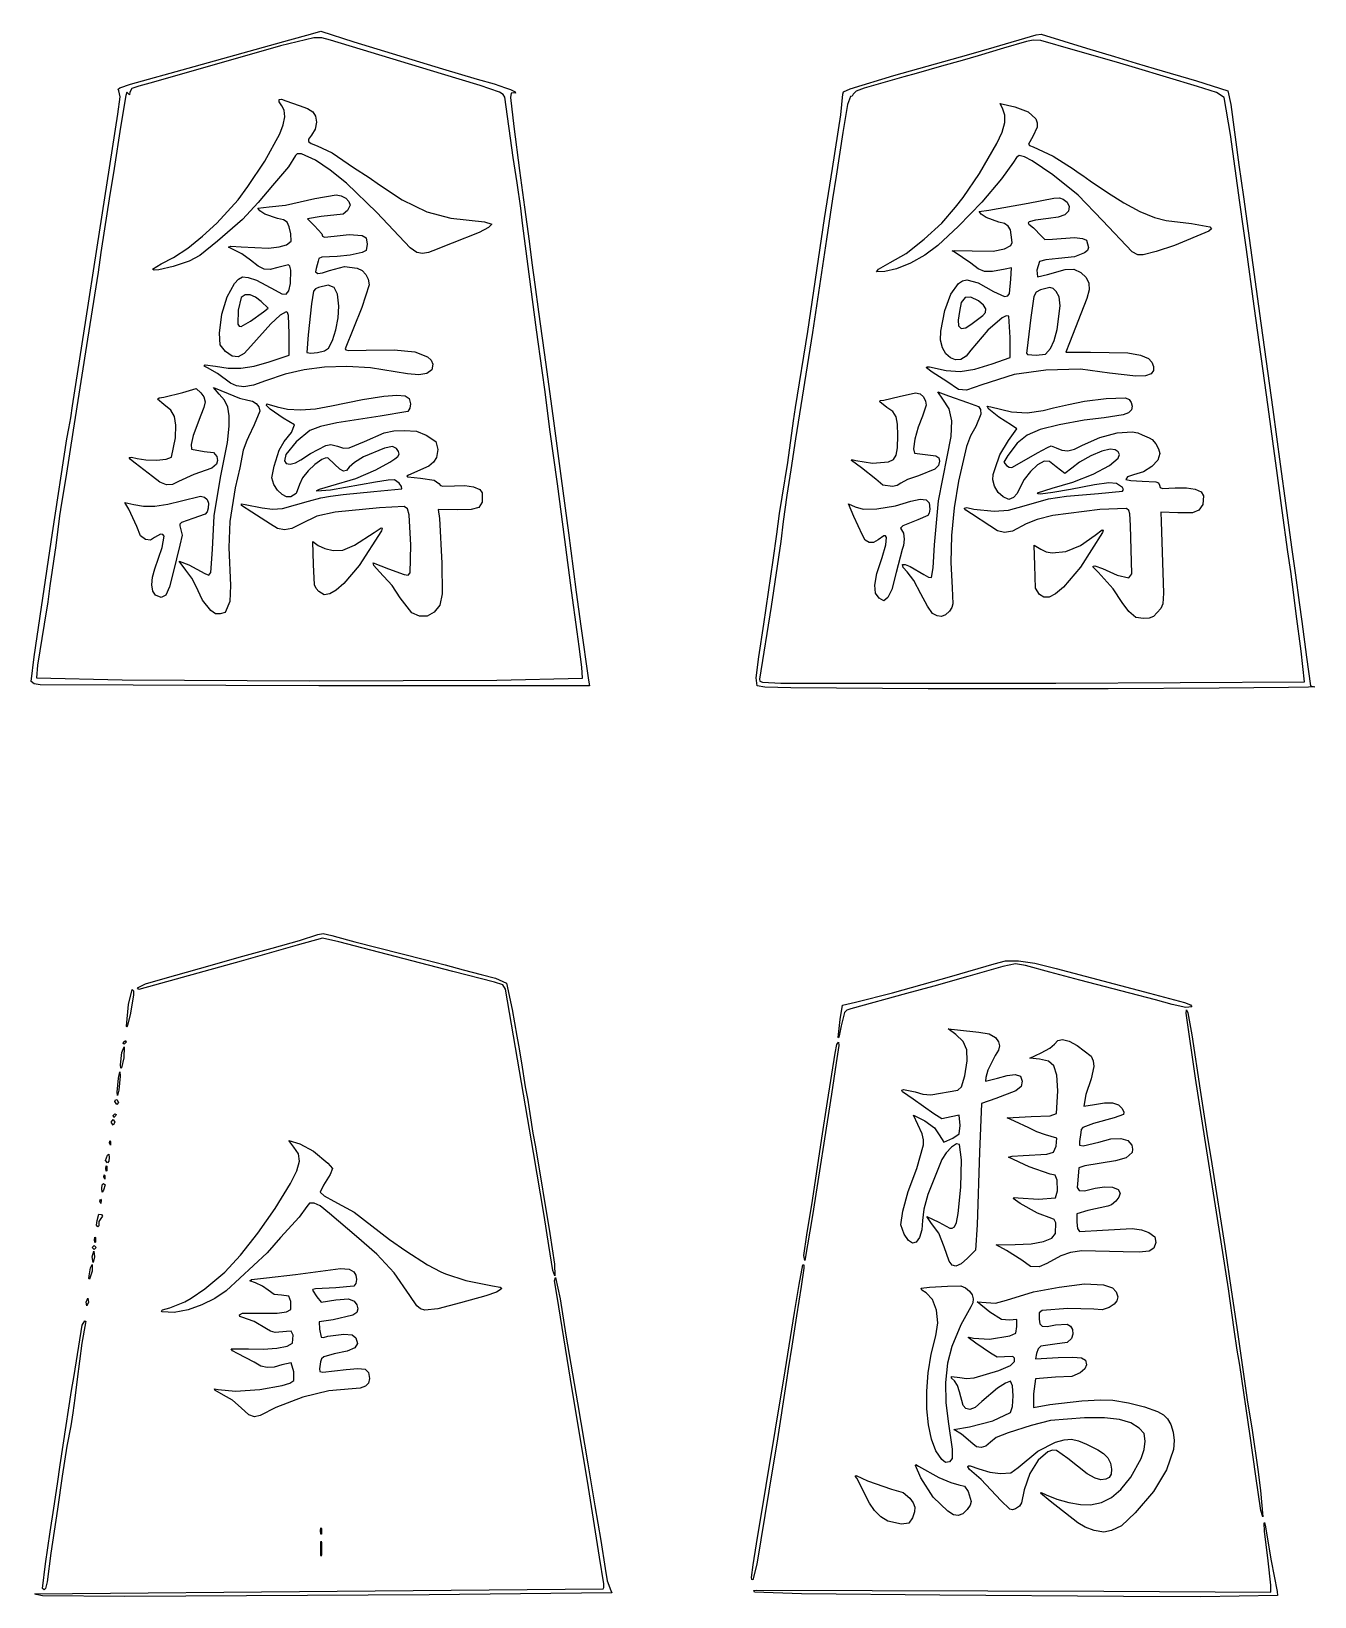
# Model space of a CAD drawing. Extents: x 118 to 1734, y 127 to 2403.
# Drawn here: x 452 to 963, y 1390 to 2014 of the extents above; entities that cross this region are included whole.
import ezdxf

# ---------------------------------------------------------------- set-up
doc = ezdxf.new("R2010")
doc.units = 0
doc.layers.get('0').update_dxf_attribs({"linetype": 'CONTINUOUS'})

msp = doc.modelspace()

# ---------------------------------------------------------------- linework, layer by layer
at = {"color": 7}
for points in [[(455.502412, 1753.352475), (453.11614, 1753.8192), (451.955978, 1754.6844), (453.043747, 1764.582), (456.070298, 1784.25), (460.426245, 1813.875), (466.144387, 1851.316575), (466.896892, 1855.5354), (467.641845, 1859.718825), (468.37395, 1864.5), (471.345248, 1883.25), (474.7245, 1905.375), (476.9445, 1920), (486.399428, 1980.680775), (487.333358, 1987.639547), (486.819525, 1990.041225), (486.61981, 1990.618762), (487.191884, 1991.16586), (491.42085, 1992.59595), (514.5, 1999.073385), (555, 2010.27891), (563.234925, 2012.529922), (567.344843, 2013.705203), (580.484925, 2009.559765), (615.75, 1998.76392), (629.625, 1994.651948), (636.375, 1992.721335), (640.8375, 1991.139428), (642.855735, 1990.5), (644.703773, 1989.622545), (644.802327, 1989.081275), (643.99803, 1989.22401), (643.073308, 1989.112687), (642.788006, 1987.330273), (644.174775, 1975.77687), (646.486905, 1958.25), (648.416213, 1943.625), (650.261055, 1930.125), (651.402975, 1921.5), (652.535932, 1912.875), (654.001268, 1902), (656.964435, 1881), (659.989928, 1858.5), (663.026565, 1835.625), (666.005347, 1813.875), (667.864283, 1799.625), (669.02874, 1790.25), (670.875405, 1776.75), (673.881038, 1755.2718), (674.286337, 1752.9186), (566.455665, 1753.0218), (455.502412, 1753.352475)], [(671.502255, 1756.075575), (671.207752, 1760.454075), (670.128135, 1768.64505), (669.367095, 1774.5), (667.162538, 1791), (664.53756, 1811.25), (661.524068, 1833.375), (658.519958, 1855.125), (656.601577, 1870.125), (655.450867, 1878.65322), (653.222332, 1894.77822), (650.241262, 1917), (647.618497, 1937.25), (646.914337, 1943.25), (645.431212, 1953.375), (643.958543, 1963.5), (640.549853, 1987.5), (639.961358, 1988.578604), (638.516243, 1989.524961), (630.691763, 1992.13185), (615.375, 1996.756838), (571.146465, 2010.165015), (567.659709, 2011.083694), (564.536493, 2011.162112), (551.25, 2007.853597), (500.625, 1993.473383), (494.8125, 1991.903775), (491.974641, 1990.863691), (491.238518, 1989.43614), (491.089471, 1988.417798), (490.54794, 1988.948107), (490.067517, 1989.412336), (489.590143, 1988.156241), (487.524075, 1975.5), (484.914173, 1959), (482.99823, 1947), (481.127925, 1935), (479.706607, 1925.625), (478.528312, 1917.75), (474.406117, 1891.0884), (468.652807, 1854.834525), (465.692902, 1836), (463.982453, 1825.713975), (463.247678, 1820.75235), (461.693662, 1808.9133), (459.35451, 1792.875), (458.527365, 1786.5), (457.136573, 1777.5), (454.422413, 1761.14175), (454.020337, 1756.127325), (488.15765, 1755.307509), (562.761336, 1755.0192), (637.365002, 1755.272016), (671.502255, 1756.075575)], [(809.151, 1751.816475), (754.522252, 1752.165366), (744.190651, 1752.505365), (741.079837, 1753.028775), (740.76363, 1756.1028), (741.814342, 1764.4623), (743.695552, 1777.5), (747.489187, 1802.981925), (748.932892, 1813.34835), (750.05985, 1821.616425), (751.11075, 1828.125), (753.251625, 1842), (755.607825, 1858.5), (756.429225, 1863.866235), (761.22975, 1894.125), (767.9793, 1939.125), (771.074475, 1959), (774.43455, 1980.375), (775.16445, 1988.643368), (775.528317, 1989.628353), (778.08405, 1990.840142), (795.590625, 1996.056068), (825.375, 2004.532582), (835.5, 2007.394072), (852.218025, 2012.268), (854.26575, 2012.615265), (872.25, 2006.974845), (883.5, 2003.60631), (892.125, 2000.96745), (899.25, 1998.849563), (916.09095, 1993.933815), (928.6068, 1989.934073), (929.738766, 1984.609374), (933.029775, 1960.5), (934.87065, 1947.75), (936.733425, 1934.25), (941.691, 1897.5), (946.5075, 1863), (949.49445, 1841.25), (951.75, 1824.75), (954.01275, 1808.25), (955.49355, 1797), (956.984625, 1786.125), (958.0473, 1778.625), (959.93985, 1764.375), (961.4958, 1752.9897), (963.1875, 1752.529275), (960.706201, 1752.390988), (952.702734, 1752.254691), (925.125, 1752.050925), (880.875, 1751.761275), (809.151, 1751.816775)], [(959.11995, 1754.6199), (957.795075, 1766.79465), (955.7925, 1781.625), (954.715875, 1790.27595), (953.63745, 1798.52595), (952.52715, 1806.375), (950.277825, 1822.875), (948.422175, 1836.75), (944.61585, 1864.125), (939.03165, 1904.25), (935.975775, 1926.75), (934.84575, 1935.119663), (933.38865, 1945.5), (929.678428, 1972.639233), (927.12285, 1987.385505), (924.007538, 1989.298413), (916.5, 1991.669977), (891.75, 1999.151985), (884.25, 2001.3612), (867, 2006.374417), (854.071369, 2010.049792), (850.997269, 2010.240418), (848.341725, 2009.657003), (839.25, 2007.00861), (829.125, 2003.900588), (822.75, 2002.089338), (814.5, 1999.826947), (804.375, 1996.93224), (799.5, 1995.584032), (783.75, 1990.997985), (780.592538, 1989.895918), (779.371875, 1988.67306), (778.927941, 1987.868568), (778.215975, 1987.736302), (777.035287, 1984.579009), (775.2147, 1973.353867), (772.520325, 1956), (771.04785, 1947), (768.689625, 1930.875), (763.11975, 1893.75), (756.375075, 1851.375), (754.47885, 1839), (752.87985, 1828.875), (751.49475, 1818.375), (750.47805, 1810.5), (746.649345, 1784.625), (742.058677, 1755.58665), (742.110259, 1754.889932), (743.16752, 1754.473303), (750.5196, 1754.08665), (860.025178, 1754.083641), (959.11995, 1754.6199)], [(500.252813, 1918.96056), (503.660633, 1921.025363), (508.648974, 1923.592869), (514.307874, 1927.375147), (520.203106, 1932.054199), (525.900443, 1937.312032), (534.400155, 1946.625), (538.190557, 1951.875), (544.944172, 1962.039818), (550.943588, 1972.814093), (552.292604, 1976.434635), (552.891687, 1979.652627), (552.725901, 1982.267036), (551.78031, 1984.076828), (550.667085, 1985.560535), (550.643142, 1986.492383), (551.573375, 1986.702177), (553.322677, 1986.019725), (558.687195, 1984.148122), (562.020427, 1982.999874), (564.110247, 1981.669872), (565.191743, 1979.930597), (565.5, 1977.554527), (565.046991, 1974.753263), (563.582752, 1972.313018), (562.437798, 1970.775803), (562.32449, 1969.765537), (563.413375, 1968.965804), (565.875, 1968.060187), (571.796523, 1965.233618), (580.339988, 1959.480968), (586.5, 1955.427457), (590.625, 1952.6142), (599.670735, 1946.57793), (609.557002, 1941.78528), (619.119714, 1939.29048), (632.453168, 1937.810452), (635.453168, 1936.875), (634.127863, 1935.552955), (630.408252, 1933.546365), (619.60017, 1929.30162), (611.940945, 1926.26271), (610.226055, 1925.547485), (607.76574, 1925.25), (605.570498, 1925.565853), (602.858975, 1927.450926), (589.629938, 1941.5538), (577.48447, 1953.162355), (570.994163, 1958.345747), (565.158998, 1962.322905), (559.573139, 1964.840447), (557.874021, 1964.947716), (557.25, 1964.205007), (554.413002, 1959.729171), (548.012573, 1952.26746), (542.272485, 1945.49079), (536.070956, 1938.709251), (526.125, 1930.05669), (519.094687, 1924.380532), (514.834271, 1922.19036), (508.501823, 1920.047247), (502.755339, 1918.715784), (500.932456, 1918.593355), (500.252813, 1918.96056)], [(789.375, 1918.89855), (794.067675, 1921.55004), (800.399576, 1925.244127), (807.684675, 1930.851817), (814.686499, 1937.327358), (820.168575, 1943.625), (823.125, 1947.51006), (829.723884, 1957.097724), (836.58, 1968.98787), (838.631603, 1973.56877), (839.694028, 1977.317759), (839.782358, 1980.323397), (838.911675, 1982.674245), (837.884025, 1984.88406), (843.75645, 1983.638055), (849.081019, 1981.571011), (852.062606, 1978.866747), (852.665263, 1977.291552), (852.670753, 1975.576124), (850.875, 1971.75), (849.138066, 1968.754843), (849.635626, 1968.152697), (851.0625, 1967.75016), (859.067353, 1963.906387), (866.9358, 1958.898862), (868.97205, 1957.5), (870.883575, 1956.254085), (873.700725, 1954.191585), (880.63305, 1949.55759), (887.184893, 1945.372284), (893.571488, 1941.973594), (899.340232, 1939.577295), (904.038525, 1938.399165), (914.072175, 1937.192722), (921.462356, 1935.843213), (922.090816, 1935.0835), (920.955375, 1934.142855), (907.330659, 1928.341865), (900.079281, 1925.93216), (894.925725, 1924.715438), (892.726066, 1924.603933), (890.435494, 1925.866849), (878.625, 1938.323273), (869.018044, 1948.493875), (858.934875, 1956.498758), (850.677637, 1962.107239), (847.579624, 1963.667365), (845.455425, 1964.23353), (844.399762, 1963.453433), (843.153075, 1961.554733), (838.493893, 1954.945986), (830.534841, 1945.674955), (821.361449, 1936.042748), (813.05925, 1928.35047), (807.846543, 1924.579335), (802.165772, 1921.38755), (796.666928, 1919.094034), (792, 1918.017705), (788.678194, 1917.879461), (789.375, 1918.89855)], [(531.340928, 1873.606822), (526.115483, 1877.447492), (522.19833, 1879.603845), (520.877595, 1880.358904), (521.179438, 1880.786392), (525.317378, 1880.342745), (530.317427, 1879.483483), (535.386611, 1879.462262), (540.779335, 1880.298912), (546.75, 1882.013265), (554.625, 1884.694117), (554.625, 1893.3462), (554.411809, 1900.44142), (554.051969, 1901.685191), (553.440322, 1901.999137), (551.144932, 1900.623894), (547.324116, 1897.190142), (539.383755, 1888.3125), (536.759322, 1885.30474), (534.405404, 1883.989966), (532.025807, 1884.305661), (529.324335, 1886.18931), (527.237072, 1888.793994), (526.98303, 1893.50181), (527.896314, 1901.018544), (530.023287, 1907.984299), (532.914351, 1913.298807), (534.505917, 1914.99301), (536.119905, 1915.8618), (538.320508, 1915.678206), (541.632087, 1914.55941), (549.134423, 1910.52282), (551.707199, 1909.065814), (553.434971, 1908.976665), (554.514181, 1910.344886), (555.14127, 1913.25999), (555.290543, 1918.531177), (554.944967, 1920.151112), (554.356192, 1920.741885), (550.125, 1919.58939), (547.07735, 1918.868004), (544.672454, 1919.008983), (542.266314, 1920.189173), (539.21493, 1922.585423), (535.823094, 1925.081514), (533.160495, 1926.394657), (530.522693, 1927.66554), (531.45805, 1928.118008), (535.57659, 1927.796505), (546.418925, 1927.340356), (550.662407, 1927.785293), (553.551893, 1928.651835), (555.452253, 1930.131257), (555.34554, 1932.986565), (554.724865, 1935.874529), (553.840427, 1937.616414), (552.379609, 1938.571753), (550.029795, 1939.100077), (544.941801, 1940.907614), (543.016307, 1942.176001), (542.25, 1943.285655), (546.745612, 1943.824185), (553.17033, 1944.404758), (564.95709, 1947.077258), (573.39459, 1948.5), (575.416706, 1948.141366), (577.216202, 1947.204356), (578.506245, 1945.897312), (579, 1944.428572), (577.944663, 1942.34406), (576.133928, 1940.904285), (567.39075, 1939.982197), (561.972382, 1938.984743), (564.769133, 1936.168627), (567.75, 1933.025393), (567.95775, 1932.132874), (568.711268, 1931.70977), (572.637202, 1932.12834), (578.52142, 1932.799686), (583.6875, 1932.332475), (585.401397, 1931.462585), (585.75, 1928.9547), (585.400576, 1926.44562), (583.6875, 1925.564077), (579, 1924.480635), (573.75, 1923.936645), (567.667732, 1923.741679), (566.547274, 1923.179128), (566.25, 1922.200695), (565.46766, 1919.189565), (565.171371, 1917.845718), (566.032577, 1917.25593), (567.923515, 1917.439079), (570.716423, 1918.414043), (576.734891, 1919.982649), (581.766971, 1919.40072), (583.727609, 1918.371036), (585.21904, 1916.884995), (586.167062, 1914.969689), (586.497472, 1912.652213), (583.578937, 1903.663706), (576.987945, 1887.189945), (577.199896, 1886.75688), (578.479847, 1886.543468), (585.319448, 1886.714175), (596.557252, 1886.868255), (604.730008, 1885.986967), (609.83514, 1884.070851), (611.236541, 1882.724902), (611.87007, 1881.12045), (611.451295, 1878.828946), (609.534043, 1877.367988), (606.286038, 1876.803348), (601.875, 1877.2008), (587.127817, 1879.617775), (577.666245, 1880.177572), (568.729497, 1879.855325), (560.683695, 1878.847344), (553.025106, 1877.064095), (545.25, 1874.416043), (540.44993, 1872.808083), (536.650326, 1872.144127), (533.67329, 1872.413823), (531.340928, 1873.606822)], [(821.2626, 1871.055), (816.67545, 1874.23824), (810.85035, 1877.958435), (808.5582, 1879.590566), (808.673559, 1880.078882), (809.8125, 1879.991025), (816.352506, 1878.534233), (821.992097, 1878.225865), (827.776264, 1879.119458), (834.75, 1881.268545), (841.875, 1883.783693), (841.82325, 1891.756253), (841.317225, 1900.182885), (840.296869, 1900.421175), (838.638412, 1899.627909), (833.026275, 1894.69458), (826.259175, 1886.637045), (824.394932, 1884.231061), (822.295307, 1882.996767), (820.129354, 1882.827568), (818.066128, 1883.616869), (816.274685, 1885.258074), (814.924079, 1887.644589), (814.183366, 1890.669818), (814.2216, 1894.227165), (815.849646, 1902.432134), (818.289337, 1908.931494), (821.280729, 1913.209399), (822.902079, 1914.354103), (824.563875, 1914.75), (829.142391, 1913.488735), (835.2603, 1910.083192), (839.625881, 1908.09174), (840.959895, 1908.29729), (841.65495, 1909.3125), (842.176125, 1915.031242), (842.3676, 1919.437485), (839.871375, 1918.955175), (834.77944, 1918.0665), (831.604912, 1918.029784), (829.163829, 1919.05302), (826.272225, 1921.344202), (819.522225, 1925.861805), (818.833425, 1926.227525), (819.662587, 1926.40414), (826.6884, 1926.232095), (835.111519, 1926.120397), (839.6751, 1927.104218), (842.198784, 1928.364435), (842.67435, 1929.51717), (842.25015, 1932.667995), (841.966405, 1934.634089), (841.087247, 1936.094079), (839.57079, 1937.090916), (837.37515, 1937.667547), (832.355644, 1939.535055), (830.331166, 1940.847454), (829.50525, 1941.9375), (833.43765, 1942.496558), (849.10935, 1945.200015), (859.269469, 1947.295152), (861.485517, 1947.349089), (862.98435, 1946.885415), (864.6495, 1945.617487), (865.35795, 1943.853922), (865.059756, 1942.008441), (863.641153, 1940.621386), (861.041061, 1939.657012), (857.1984, 1939.079573), (851.947274, 1938.516436), (849.446934, 1937.866576), (849.112494, 1937.437755), (849.326771, 1936.90161), (851.216175, 1935.393158), (854.382825, 1932.12714), (855.723431, 1930.714952), (858.7314, 1930.910535), (867.513253, 1931.556094), (870.686905, 1931.231854), (872.26665, 1930.5), (873.106588, 1927.599239), (872.620183, 1926.412147), (871.532016, 1925.402232), (867.557861, 1923.918882), (861.19905, 1923.15909), (856.110291, 1922.65744), (853.613025, 1921.960687), (852.505144, 1918.595693), (852.76605, 1915.86516), (856.773975, 1916.877975), (863.7288, 1918.837673), (867.196941, 1918.930897), (869.984625, 1917.594697), (872.156016, 1915.66263), (873.24735, 1913.415046), (873.301659, 1910.664155), (872.361975, 1907.222168), (865.487625, 1889.59743), (864.00015, 1885.866795), (873.93765, 1885.84917), (888.783656, 1885.60194), (893.819311, 1884.739097), (896.93535, 1883.418113), (898.34067, 1881.921288), (899.031319, 1880.206413), (898.95784, 1878.544074), (898.070775, 1877.204857), (895.816833, 1876.479523), (891.886219, 1876.30838), (881.423175, 1877.57472), (869.891091, 1879.092607), (856.12515, 1878.754283), (843.495497, 1877.022322), (830.62515, 1872.82836), (824.450681, 1870.764268), (821.26275, 1871.05497)], [(539.30892, 1898.242575), (544.484048, 1901.937705), (546.343102, 1903.390252), (543.583725, 1906.07013), (541.315806, 1907.804398), (539.076462, 1908.688636), (537.089924, 1908.676566), (535.580422, 1907.721907), (534.328229, 1902.585257), (534.28212, 1897.096605), (534.790026, 1896.26523), (535.609807, 1896.136395), (539.30892, 1898.242575)], [(570.392182, 1887.45492), (571.993967, 1890.497839), (573.313442, 1894.770002), (574.184708, 1899.583394), (574.441868, 1904.25), (573.956353, 1909.031821), (572.621135, 1911.715217), (570.191056, 1912.527808), (566.420962, 1911.697215), (565.109385, 1911.128711), (564.364489, 1910.218029), (563.620958, 1905.134715), (562.207755, 1892.791657), (561.708337, 1885.781753), (563.323185, 1885.433702), (566.01572, 1885.732759), (568.725525, 1886.474604), (570.392182, 1887.45492)], [(857.966775, 1887.321188), (859.369208, 1890.498017), (860.570428, 1894.860512), (861.73695, 1904.29608), (861.418781, 1907.924006), (860.22075, 1910.10858), (858.966525, 1911.210741), (857.693119, 1911.659382), (853.94925, 1910.704365), (852.288554, 1909.741256), (851.269228, 1908.087048), (850.1223, 1899.75), (848.50395, 1886.4375), (848.368726, 1885.500225), (848.749659, 1884.994991), (852.2325, 1884.75), (856.004194, 1885.125685), (857.966775, 1887.321188)], [(826.7937, 1897.3125), (830.9298, 1900.533083), (832.100618, 1901.743144), (832.209112, 1903.125994), (831.262301, 1904.657242), (829.2672, 1906.3125), (826.212761, 1907.811333), (823.933172, 1907.620305), (822.412522, 1905.730707), (821.6349, 1902.13383), (821.226225, 1898.625), (821.248912, 1896.345536), (822.344006, 1895.329334), (824.272078, 1895.63284), (826.7937, 1897.3125)], [(500.2251, 1836.397125), (493.379205, 1841.701275), (491.407133, 1843.138257), (490.901589, 1843.971066), (491.830873, 1844.125822), (494.163285, 1843.52865), (497.540705, 1842.959572), (501.784503, 1842.887709), (505.63829, 1843.265579), (507.845677, 1844.0457), (509.329837, 1851.76965), (509.580218, 1856.82643), (509.050966, 1860.266578), (507.507151, 1862.762837), (504.713842, 1864.98795), (502.224463, 1867.152902), (502.861702, 1867.639664), (504.756892, 1867.95954), (512.333422, 1869.826815), (517.592768, 1871.424292), (519.421372, 1869.70641), (520.718563, 1868.048225), (521.152284, 1866.171618), (520.722762, 1863.850567), (519.430223, 1860.85905), (516.449385, 1852.682259), (515.673548, 1849.055568), (515.765302, 1847.195175), (520.77729, 1846.3605), (524.520583, 1845.860634), (525.839895, 1844.388375), (526.11988, 1842.758719), (525.77877, 1841.303775), (523.802888, 1839.626203), (516.75, 1837.151175), (510.634223, 1834.40895), (508.205278, 1833.186519), (505.791413, 1833.085453), (503.196673, 1834.143179), (500.2251, 1836.397125)], [(523.419427, 1782.920625), (520.121394, 1787.092706), (517.500667, 1792.872975), (515.946045, 1795.863384), (513.541125, 1799.014725), (510.907177, 1802.657175), (514.695223, 1801.203591), (521.085383, 1797.6939), (522.609979, 1797.120879), (523.504146, 1798.15755), (524.120445, 1807.347825), (524.777763, 1820.710744), (527.374778, 1836), (530.044016, 1849.970812), (530.75184, 1856.369025), (530.823025, 1860.555243), (530.230481, 1863.946303), (528.910181, 1866.749542), (526.798095, 1869.172298), (524.518343, 1871.768347), (530.31204, 1869.3957), (534.899079, 1867.527174), (538.1751, 1866.75), (540.048977, 1866.407799), (541.583093, 1865.47592), (542.619438, 1864.096443), (543, 1862.411452), (540.75, 1857), (538.5, 1852.13625), (537.810697, 1850.6625), (536.390075, 1846.850184), (535.0035, 1839.75), (533.19033, 1831.79625), (531.10185, 1818.384975), (530.691979, 1808.143594), (531.309975, 1792.9125), (531.049672, 1786.507687), (529.215577, 1782.248475), (527.248462, 1781.6691), (525.355823, 1781.720072), (523.419427, 1782.920625)], [(603.591743, 1782.065025), (598.84881, 1788.043125), (595.667907, 1792.910634), (590.625, 1798.445775), (588.43534, 1800.952392), (588.199037, 1801.934494), (594.301913, 1799.53755), (600.489413, 1797.30405), (602.139465, 1797.023433), (602.913184, 1797.941587), (603.07557, 1809), (602.528604, 1821.138638), (601.758877, 1823.519714), (600.496177, 1824.4107), (590.639554, 1823.925919), (573, 1822.0935), (565.723665, 1820.56065), (559.401893, 1817.554275), (555.770369, 1815.699744), (552.777314, 1815.064509), (550.046636, 1815.644964), (547.202243, 1817.4375), (539.815125, 1822.125), (535.691296, 1824.847781), (535.648014, 1825.412756), (537.1875, 1825.17195), (543.914288, 1823.8299), (548.00915, 1823.413672), (552.042641, 1823.667403), (562.384343, 1826.5464), (567.231275, 1827.926119), (571.148018, 1828.5), (576.157875, 1829.167425), (588.3942, 1830.369975), (599.5125, 1831.50255), (599.475277, 1832.411963), (598.490572, 1833.75945), (596.622684, 1834.999519), (594.103073, 1834.9284), (589.125773, 1834.10595), (583.125773, 1833.015525), (571.200366, 1830.879497), (565.737353, 1830.5316), (565.744773, 1830.842026), (566.740948, 1831.335666), (571.205798, 1832.678775), (581.25, 1835.573775), (589.253087, 1839.050016), (594.75, 1842.0294), (596.8125, 1843.414125), (597.948966, 1844.264317), (598.42642, 1845.251147), (598.240371, 1846.34256), (597.386325, 1847.5065), (595.814941, 1848.247706), (592.600118, 1847.6514), (584.285423, 1844.169066), (580.719897, 1841.961393), (578.63505, 1840.035075), (577.504084, 1838.700465), (576.339713, 1838.420859), (574.862794, 1839.254849), (572.794185, 1841.261025), (570.034963, 1843.734075), (569.044781, 1843.719628), (567.6918, 1843.094925), (564.890803, 1841.196834), (562.201546, 1838.618062), (560.031905, 1835.810747), (558.789757, 1833.227025), (557.397118, 1829.586028), (555.305348, 1828.212975), (553.667689, 1828.277164), (551.824221, 1829.250459), (550.02756, 1830.947537), (548.530327, 1833.183075), (547.728983, 1835.894147), (548.653523, 1840.42935), (550.751197, 1846.79295), (552.671415, 1850.25), (555.546231, 1853.934975), (556.774058, 1856.98455), (552.299318, 1859.5662), (547.048619, 1863.137016), (545.616768, 1864.63525), (545.77497, 1865.25), (549.843202, 1864.06128), (553.953263, 1863.160825), (559.188604, 1862.931938), (565.165443, 1863.367542), (571.5, 1864.460565), (583.867311, 1867.096628), (592.350637, 1868.342108), (597.555072, 1868.791173), (600.822405, 1868.511414), (602.516194, 1867.400953), (603, 1865.35791), (602.692208, 1863.566907), (601.952198, 1862.314065), (590.889698, 1860.37935), (573.682793, 1857.78345), (567.183073, 1856.230273), (562.955393, 1854.684225), (557.451392, 1850.215238), (553.365217, 1845.093975), (552.802717, 1842.5625), (553.415132, 1841.505674), (555.032482, 1841.248941), (557.148008, 1841.758037), (559.254952, 1842.9987), (563.136255, 1845.577491), (569.264362, 1848.685425), (571.336036, 1849.158834), (573.958177, 1848.396375), (576.298901, 1847.69973), (578.598423, 1847.736881), (584.625, 1850.287575), (592.548833, 1853.729269), (596.359553, 1854.496158), (600.468038, 1854.73905), (605.44648, 1854.37275), (609.273457, 1852.81485), (613.078785, 1850.324775), (613.828508, 1847.147972), (613.367872, 1843.956375), (612.13975, 1842.047462), (610.334432, 1840.530478), (602.25, 1836.9423), (601.578849, 1836.554871), (602.003718, 1836.2493), (606.947595, 1835.664525), (612.431025, 1834.936472), (614.31783, 1833.62325), (614.902319, 1832.83338), (615.850472, 1832.450887), (620.530155, 1832.640225), (624.650829, 1832.716009), (628.141172, 1832.207053), (630.589222, 1831.217314), (631.583017, 1829.85075), (631.536294, 1826.178684), (630.238468, 1824.07695), (627.123674, 1823.158209), (621.626048, 1823.035125), (614.064008, 1823.195325), (614.52525, 1819.660125), (615.445455, 1801.79955), (615.608123, 1789.621613), (614.706495, 1785.157575), (612.49947, 1782.293238), (609.707155, 1780.766231), (606.635823, 1780.661759), (603.591743, 1782.065025)], [(791.124375, 1832.865225), (788.345475, 1835.3256), (782.6586, 1839.796575), (778.676325, 1842.719606), (778.754843, 1843.177566), (780.382275, 1842.747225), (787.058681, 1841.686678), (793.469475, 1842.230325), (795.34569, 1843.190964), (796.449628, 1844.855241), (796.989927, 1847.809147), (797.175225, 1852.638675), (797.059652, 1857.164774), (796.430813, 1860.188882), (795.077979, 1862.252006), (792.790425, 1863.895155), (789.901425, 1866.058952), (790.146809, 1866.580071), (791.5086, 1866.75), (797.6961, 1868.231558), (804.165591, 1869.668227), (806.038098, 1869.255302), (807.332475, 1868.083117), (808.192494, 1866.434457), (808.424672, 1864.714039), (806.9724, 1860.34605), (805.235931, 1856.056361), (803.915353, 1851.271453), (803.313636, 1847.361613), (803.73375, 1845.697125), (812.327081, 1844.654119), (813.529413, 1843.850304), (813.75, 1842.5148), (813.320832, 1840.735263), (811.911516, 1839.255131), (805.42155, 1836.68115), (801.049462, 1835.172441), (798.326625, 1833.698775), (796.891807, 1832.824535), (795.051806, 1832.375531), (791.124375, 1832.865225)], [(811.005225, 1781.82915), (808.965778, 1784.655628), (806.337, 1789.631475), (803.470303, 1794.893681), (800.858925, 1798.40865), (799.308975, 1800.178238), (798.994275, 1801.24425), (800.070647, 1801.254533), (802.100512, 1800.475172), (807.4311, 1797.292125), (809.287266, 1796.261081), (810.511575, 1796.124525), (811.199222, 1800.033131), (811.7535, 1809.1884), (813.34005, 1826.658703), (816.76395, 1844.25), (818.378182, 1852.306529), (818.665744, 1858.475951), (817.590509, 1863.260554), (815.11635, 1867.162627), (813.09075, 1870.090762), (817.368825, 1868.548455), (824.86575, 1865.83227), (829.3125, 1864.257555), (830.09088, 1863.06285), (830.146069, 1861.256469), (828.162975, 1856.33295), (826.073711, 1852.496987), (824.470284, 1848.350334), (821.25825, 1834.5), (819.549191, 1823.836494), (818.548228, 1812.854522), (818.284632, 1802.058076), (818.787675, 1791.95115), (819.093834, 1785.683569), (818.641527, 1784.181288), (817.662825, 1782.76365), (816.118571, 1781.266179), (814.491328, 1780.610869), (812.785433, 1780.798324), (811.005225, 1781.82915)], [(889.178775, 1782.5625), (886.506525, 1786.1814), (882.868453, 1791.671597), (876.892125, 1798.284375), (874.916569, 1800.254091), (874.973585, 1800.615962), (875.645625, 1800.721875), (878.645625, 1799.763675), (884.492091, 1797.038044), (889.147575, 1795.987425), (890.32005, 1797.64275), (889.84245, 1816.875), (889.54425, 1821.48225), (889.145794, 1822.758337), (888.249525, 1823.56935), (877.562025, 1823.241975), (858.919706, 1820.841872), (852.594345, 1819.290789), (848.240475, 1817.50065), (842.764716, 1814.63685), (839.584125, 1814.1), (836.895619, 1814.720681), (833.842725, 1816.71285), (826.5, 1821.46485), (824.173955, 1822.886525), (823.579819, 1823.754834), (824.669611, 1823.965314), (827.39535, 1823.4135), (835.5, 1822.597275), (841.2564, 1822.927369), (847.431525, 1824.742575), (857.181525, 1827.405375), (864.375, 1828.482225), (877.10235, 1829.646375), (886.632075, 1830.456675), (887.004298, 1831.125634), (886.63575, 1832.014172), (884.287275, 1833.6246), (881.147447, 1833.880603), (875.534925, 1833.018975), (865.875, 1831.249275), (858.835125, 1830.032325), (853.989919, 1829.290734), (853.024809, 1829.399945), (852.75, 1829.819325), (858.5625, 1831.702125), (866.888845, 1834.116633), (874.963894, 1837.333969), (881.438545, 1840.739995), (884.9637, 1843.720575), (885.391242, 1845.089388), (884.929669, 1846.211813), (883.684955, 1846.970974), (881.763075, 1847.25), (878.461799, 1846.467743), (873.969703, 1844.536594), (869.552631, 1842.079985), (866.476425, 1839.72135), (863.65905, 1837.5), (860.1519, 1840.220775), (857.519513, 1842.320447), (855.3774, 1842.44265), (852.831517, 1841.025342), (849.948028, 1838.343), (847.402982, 1835.129827), (845.872425, 1832.120025), (844.728112, 1829.655712), (843.24765, 1827.9726), (841.410187, 1827.255928), (839.076375, 1828.2708), (837.137167, 1830.016371), (835.667316, 1832.4531), (834.911319, 1835.030229), (835.113675, 1837.197), (835.91535, 1839.517725), (837.807056, 1844.970075), (841.2543, 1850.74755), (844.539, 1855.3701), (842.457, 1856.81475), (837.33255, 1859.93625), (833.322225, 1863.163095), (832.772062, 1864.392479), (834.1146, 1864.169685), (842.474016, 1862.111661), (848.625, 1861.755525), (854.964422, 1862.638771), (859.125, 1863.725873), (865.125, 1865.07834), (871.5, 1866.310583), (880.073409, 1867.39807), (887.873325, 1867.635885), (889.218107, 1866.985436), (890.135803, 1865.793802), (890.495711, 1864.332379), (890.167125, 1862.872568), (889.042941, 1861.770057), (886.905863, 1860.881315), (879.375, 1859.68065), (871.346044, 1858.778681), (861.375, 1856.89785), (853.891691, 1855.079646), (848.689509, 1852.862475), (844.716854, 1849.620654), (840.922125, 1844.7285), (839.403581, 1842.084806), (840.363075, 1840.791), (841.541379, 1840.026362), (842.577525, 1839.922809), (846.47835, 1842.229425), (852.75, 1845.72795), (856.717875, 1847.8923), (858.191803, 1848.644616), (860.2086, 1847.768775), (862.50073, 1846.796059), (864.880491, 1846.631466), (867.559656, 1847.295927), (870.75, 1848.810375), (877.649834, 1851.88481), (884.529825, 1853.70075), (890.437198, 1854.093621), (892.728409, 1853.704977), (894.419175, 1852.89885), (897.198525, 1851.77385), (898.493032, 1851.081952), (899.900419, 1849.424888), (901.031534, 1847.371542), (901.497225, 1845.4908), (900.645176, 1842.839523), (898.35075, 1840.319484), (895.023405, 1838.26386), (891.0726, 1837.005825), (888.685969, 1836.295575), (888, 1835.20575), (889.893272, 1834.7073), (894.4452, 1834.5), (899.962209, 1834.25385), (900.909601, 1833.773531), (901.30845, 1832.9016), (901.67638, 1832.023596), (902.520347, 1831.605169), (907.644825, 1831.796775), (912.091136, 1831.86609), (915.595772, 1831.311853), (917.922829, 1830.201402), (918.8364, 1828.602075), (918.588131, 1825.224759), (917.054775, 1823.008275), (914.492944, 1821.938512), (908.662425, 1821.883275), (901.875, 1822.125), (902.018625, 1818.375), (902.917781, 1789.906744), (902.633634, 1785.654523), (901.838175, 1783.811025), (898.971291, 1780.541691), (897.275101, 1779.919977), (895.02885, 1779.75), (891.938522, 1780.260047), (889.178775, 1782.5625)], [(501.442358, 1789.1319), (500.326783, 1790.738266), (499.907541, 1793.183756), (500.190627, 1796.226593), (501.18204, 1799.625), (504.107366, 1808.12805), (504.937223, 1812.563325), (504.367597, 1813.298256), (503.438033, 1813.442091), (501.028928, 1812.02895), (499.429005, 1810.982081), (497.412878, 1811.305575), (495.424968, 1812.752728), (493.946025, 1816.46625), (490.820865, 1823.32335), (489.231285, 1825.981275), (492.8277, 1825.176975), (496.626165, 1824.524116), (501.184183, 1824.569194), (506.288588, 1825.295205), (511.726215, 1826.68515), (519.321885, 1828.5), (520.951577, 1828.176345), (522.038859, 1827.240675), (522.548936, 1825.745937), (522.447007, 1823.745075), (522.056107, 1822.301477), (521.2298, 1821.348281), (516.296295, 1819.57395), (511.775557, 1817.994056), (511.101102, 1817.362418), (511.15575, 1816.649625), (512.026035, 1813.000359), (511.178625, 1808.9826), (508.4466, 1798.1265), (507.005229, 1792.36458), (505.48774, 1789.112213), (503.698619, 1788.118338), (501.44235, 1789.1319)], [(789.704625, 1787.885925), (788.24712, 1789.940413), (787.933725, 1793.081503), (788.79078, 1797.684573), (790.844625, 1804.125), (792.359885, 1809.153725), (792.594263, 1812.044803), (792.235572, 1812.668744), (791.562002, 1812.734298), (789.27735, 1811.158275), (787.478815, 1810.054247), (785.720794, 1810.01475), (784.180826, 1810.989441), (783.03645, 1812.927975), (779.6151, 1820.4375), (777.4608, 1825.5), (780.194025, 1824.27465), (783.336347, 1823.387484), (788.727375, 1823.4843), (796.25805, 1824.65205), (802.297275, 1826.6019), (806.088871, 1827.333582), (808.480397, 1827.097997), (809.669762, 1825.811), (809.854875, 1823.38845), (809.630984, 1821.804212), (809.029444, 1820.801184), (805.125, 1819.125), (799.122047, 1816.695338), (798.244609, 1815.824503), (798.652125, 1815.10155), (799.347938, 1813.731589), (799.621706, 1811.383828), (799.454278, 1808.923834), (798.8265, 1807.217175), (796.430625, 1798.08465), (794.797444, 1791.378216), (793.156725, 1788.148425), (791.492072, 1786.823747), (789.704625, 1787.885925)], [(566.507107, 1790.5362), (565.381498, 1791.68565), (564.763928, 1793.263331), (564.31158, 1801.35705), (564.103912, 1810.46805), (566.25384, 1808.878575), (568.861641, 1807.636716), (572.170395, 1806.92715), (576.110351, 1807.074197), (580.656007, 1808.999475), (588.5625, 1814.01705), (591.333651, 1815.918214), (591.726289, 1815.741924), (591.415432, 1814.724216), (582.514027, 1800.88665), (576.415375, 1793.681925), (573.37073, 1791.087274), (570.820312, 1789.636875), (568.554, 1789.267172), (566.507107, 1790.5362)], [(853.57815, 1789.42185), (851.942325, 1791.9375), (851.694375, 1800.9201), (851.504175, 1808.965275), (854.1063, 1807.35705), (856.243527, 1806.391451), (858.656512, 1805.932216), (864.079275, 1806.472913), (869.913619, 1808.859284), (875.698575, 1812.971475), (878.577032, 1815.151438), (878.989011, 1815.027569), (878.685703, 1814.028253), (869.86275, 1800.28335), (863.119791, 1792.273762), (859.925326, 1789.56473), (857.4534, 1788.30315), (855.311025, 1788.282309), (853.57815, 1789.42185)], [(659.69013, 1520.0625), (658.116397, 1530), (656.233597, 1542), (652.06737, 1567.125), (640.878113, 1632.095625), (639.75406, 1633.854253), (636.504248, 1634.89665), (619.875, 1639.1235), (574.407248, 1650.930675), (567.939495, 1652.4603), (557.907248, 1649.70945), (535.5, 1643.243775), (494.8125, 1631.998125), (494.25, 1632.719925), (497.4375, 1634.279625), (504.375, 1636.204575), (519, 1640.334525), (536.25, 1645.23075), (547.875, 1648.508175), (558.75, 1651.4625), (566.03418, 1653.856875), (568.169807, 1654.301156), (571.65918, 1653.546525), (577.875, 1651.817625), (580.875, 1651.039275), (608.625, 1643.919675), (616.875, 1641.77205), (624, 1639.875), (631.125, 1638.037575), (636.92325, 1636.49265), (641.297618, 1634.567625), (643.533945, 1624.089825), (645.32016, 1613.36625), (646.063598, 1609.875), (647.258033, 1602.75), (648.712673, 1593.2451), (649.73823, 1587.971325), (650.56902, 1582.64535), (651.709635, 1574.794125), (652.781955, 1569.375), (658.487805, 1534.875), (660.362583, 1522.607044), (660.52101, 1518), (659.69013, 1520.0625)], [(773.35035, 1612.868775), (774.1443, 1620.0459), (775.038525, 1625.72925), (780.3318, 1626.907275), (795, 1630.7127), (818.625, 1637.2683), (835.5, 1642.2141), (840.011981, 1643.362746), (845.214994, 1643.47635), (851.748009, 1642.508379), (860.25, 1640.4123), (897.375, 1630.53525), (911.319488, 1626.786056), (913.678402, 1625.86077), (914.25, 1625.157825), (911.911406, 1624.864631), (906.375, 1626.03), (899.736375, 1627.927575), (889.611375, 1630.540125), (869.625, 1635.735975), (857.625, 1638.871275), (847.95135, 1641.524625), (844.035844, 1642.290656), (838.95135, 1641.1056), (825, 1637.1576), (811.5, 1633.3854), (800.625, 1630.46265), (778.4133, 1624.353675), (776.836451, 1623.804462), (775.904944, 1622.893856), (774.57615, 1617.475725), (773.751834, 1613.605884), (773.478125, 1612.770163), (773.35035, 1612.868775)], [(489.817905, 1617.375), (490.664564, 1626.062672), (492.113655, 1632), (492.60421, 1631.473184), (492.641937, 1629.751406), (491.289922, 1621.875), (490.27911, 1617.76875), (489.955656, 1617.033984), (489.817905, 1617.375)], [(941.68875, 1424.4375), (939.78195, 1438.125), (937.525425, 1454.25), (933.36795, 1482.375), (932.33175, 1488.375), (931.1181, 1496.625), (928.806, 1512.75), (925.888425, 1531.5), (923.2623, 1548.375), (919.463625, 1572.75), (915.653025, 1596.75), (912.023775, 1622.562525), (912.15784, 1623.930161), (912.6081, 1622.778928), (914.2056, 1613.91585), (917.617875, 1591.875), (920.2653, 1574.625), (922.1481, 1562.625), (927.33195, 1529.625), (929.972475, 1512.375), (932.19405, 1497.375), (934.431375, 1481.625), (936.35535, 1468.5), (938.24655, 1456.5), (940.541175, 1440.75), (941.62305, 1432.5), (942.482625, 1422), (941.68875, 1424.4375)], [(817.632375, 1523.8125), (815.644875, 1529.5269), (813.490941, 1534.950169), (810.5238, 1538.80125), (808.6266, 1541.626575), (813.4062, 1539.387825), (817.804594, 1536.965728), (818.766312, 1536.944357), (819.72225, 1537.467), (820.477001, 1539.134603), (821.163877, 1542.741629), (822.182025, 1553.289309), (822.472748, 1564.140754), (821.7321, 1570.326675), (820.486166, 1570.505813), (818.484141, 1569.215137), (816.321732, 1566.961631), (814.59465, 1564.252275), (809.018503, 1550.300587), (807.519606, 1544.560922), (807, 1540.02765), (806.641069, 1536.315141), (805.771275, 1533.262275), (804.425389, 1531.328699), (802.951978, 1530.897834), (801.372859, 1531.965146), (799.70985, 1534.5261), (798.343003, 1538.238656), (799.060725, 1543.661775), (801.2754, 1551.5574), (804.674484, 1560.683869), (807.3273, 1570.141425), (807.38202, 1572.123204), (806.840306, 1574.470425), (803.42325, 1581.9006), (807.831975, 1579.6506), (811.758975, 1576.867181), (813.620925, 1574.0625), (815.393625, 1571.25), (819.02985, 1572.765225), (821.579513, 1574.577009), (822, 1577.890275), (821.597775, 1581.90225), (818.410275, 1581.3102), (814.627481, 1580.444034), (811.5, 1582.534875), (803.25255, 1588.34565), (799.034222, 1591.248975), (798.719218, 1591.855291), (799.370175, 1592.1219), (804.070275, 1591.1844), (807.078738, 1590.260171), (810.335869, 1590.044109), (820.979625, 1591.87455), (822.506447, 1593.215353), (823.792125, 1597.5855), (824.808305, 1603.559904), (824.6346, 1607.9301), (823.152689, 1611.245327), (820.24425, 1614.054825), (817.125, 1616.38905), (820.875, 1615.9701), (829.434375, 1615.062825), (833.577769, 1614.2988), (835.996875, 1612.8213), (837.253274, 1611.213168), (837.650503, 1609.625616), (837.184506, 1607.860018), (835.851225, 1605.71775), (833.034038, 1599.906862), (832.12455, 1596.976099), (832.06545, 1595.4345), (836.8173, 1596.743625), (840.705534, 1597.815637), (843.8169, 1598.11905), (845.979328, 1597.519191), (846.6027, 1595.5353), (846.300497, 1593.326072), (844.09935, 1591.584225), (836.14455, 1588.57185), (830.3979, 1586.649075), (829.698975, 1567.251225), (828.765825, 1538.28285), (828.0087, 1528.190625), (824.8482, 1524.97035), (822.313226, 1522.764605), (820.281, 1521.838856), (818.728418, 1522.189392), (817.632375, 1523.8125)], [(487.508258, 1602.06225), (488.041655, 1606.913184), (488.996438, 1609.12695), (488.834565, 1604.829375), (487.867973, 1600.763447), (487.598171, 1600.712877), (487.508258, 1602.06225)], [(488.625, 1611), (489.419265, 1611.75), (489.75, 1611), (488.955735, 1610.25), (488.530948, 1610.470313), (488.625, 1611)], [(759.75, 1526.0418), (760.859025, 1534.22925), (763.100325, 1547.999625), (766.858725, 1572.749625), (769.074975, 1587.374625), (772.110159, 1606.607006), (772.886816, 1610.090674), (773.4498, 1610.999625), (773.678475, 1609.668225), (772.5408, 1602.730725), (770.69415, 1590.374625), (763.134, 1541.999625), (760.0386, 1524.0621), (759.75, 1526.0418)], [(850.0452, 1521.717375), (846.5289, 1524.16665), (840.4212, 1528.0038), (836.25, 1530.269475), (843.9375, 1530.433875), (850.235674, 1530.697757), (855.13605, 1531.558022), (858.436395, 1532.958976), (859.934475, 1534.844925), (860.077612, 1539.048244), (859.447336, 1540.334658), (858.432675, 1540.749225), (852.807675, 1542.928125), (845.8125, 1546.694775), (843.079303, 1548.778884), (843.451867, 1549.193952), (845.0625, 1548.95415), (853.180294, 1548.445997), (859.96845, 1548.9684), (860.731931, 1551.791541), (860.591925, 1556.0625), (859.853381, 1558.083825), (857.8473, 1558.5), (849.4272, 1561.308028), (841.25955, 1565.25495), (842.700066, 1565.651006), (847.027725, 1565.8296), (856.437825, 1566.3645), (859.084031, 1567.246378), (860.217225, 1569.60285), (860.422575, 1572.789225), (856.01745, 1574.09265), (852.4668, 1575.249497), (849.347025, 1576.8456), (843.642075, 1579.620975), (840.750075, 1580.931225), (850.190625, 1581.436875), (857.784291, 1581.710616), (860.348475, 1582.561875), (860.834925, 1591.64655), (860.407787, 1597.837004), (859.312041, 1601.558259), (857.165699, 1603.474522), (853.586775, 1604.25), (849.698325, 1604.625), (854.2344, 1606.755975), (857.649516, 1608.656119), (859.490475, 1610.23215), (860.832621, 1611.70348), (862.758094, 1612.116741), (865.325407, 1611.468887), (868.593075, 1609.756875), (874.181625, 1605.4416), (874.956993, 1603.627716), (875.205741, 1601.342175), (874.129875, 1596.488325), (871.994466, 1590.152944), (871.182225, 1585.567725), (875.433225, 1586.194575), (879.46413, 1586.886694), (882.652931, 1586.851331), (884.98766, 1586.090203), (886.45635, 1584.605025), (887.135241, 1583.123264), (886.985175, 1582.180631), (883.37085, 1580.92635), (875.062425, 1578.6489), (870.821438, 1576.999875), (870.145641, 1576.195359), (869.98965, 1575.09345), (869.5272, 1571.4375), (869.501231, 1570.062975), (870.921, 1569.75), (877.196025, 1571.23155), (882.015422, 1572.459432), (885.914513, 1572.658116), (888.726966, 1571.842879), (890.28645, 1570.029), (890.656536, 1568.424461), (890.427272, 1567.073109), (888.096525, 1564.958325), (883.806356, 1563.734953), (871.687425, 1561.7958), (869.219025, 1560.903525), (868.7733, 1556.0625), (868.632537, 1553.181041), (869.338294, 1551.874097), (871.497073, 1551.862492), (875.715375, 1552.86705), (879.473691, 1553.459106), (882.679688, 1553.263303), (884.912166, 1552.364418), (885.749925, 1550.847225), (885.217451, 1549.306269), (883.910962, 1547.635284), (882.266862, 1546.28162), (880.72155, 1545.692625), (872.812425, 1543.906725), (868.499925, 1542.643575), (868.499925, 1539.298275), (868.764122, 1536.745172), (869.48895, 1535.5734), (878.67645, 1536.0981), (890.517703, 1536.804159), (894.150962, 1536.311727), (897.064425, 1535.217075), (899.546934, 1533.534197), (899.857125, 1531.291575), (899.159029, 1529.027982), (897.189478, 1527.773859), (893.308201, 1527.34505), (886.874925, 1527.5574), (870.3966, 1527.970153), (865.874536, 1527.286061), (862.124925, 1525.893675), (856.499925, 1522.826325), (853.369331, 1521.474056), (850.045125, 1521.717375)], [(486.14184, 1591.125), (486.71172, 1596.75), (487.229572, 1599.222872), (487.3629, 1597.5), (486.793027, 1591.875), (486.276637, 1589.801841), (486.14184, 1591.125)], [(485.25, 1587.41925), (485.470313, 1588.108894), (486, 1588.125), (486.75, 1586.95575), (486, 1586.25), (485.25, 1587.41925)], [(483.75, 1579.125), (484.5, 1580.25), (485.25, 1579.125), (484.5, 1578), (483.75, 1579.125)], [(484.5, 1581.75), (485.294265, 1582.5), (485.719052, 1582.279687), (485.625, 1581.75), (484.830735, 1581), (484.5, 1581.75)], [(483.059212, 1570.937475), (483.209492, 1571.716059), (483.512333, 1571.390625), (483.453157, 1569.9531), (483.059242, 1570.937475)], [(504.107737, 1503.626325), (503.870276, 1503.992459), (504.266515, 1504.373456), (507.107737, 1505.260425), (513.115777, 1507.6044), (515.616615, 1509), (521.11155, 1512.823191), (529.009755, 1519.465575), (535.259663, 1526.151454), (542.220426, 1534.941497), (549.120289, 1544.797492), (555.1875, 1554.681225), (557.735339, 1559.764247), (558.770987, 1563.567019), (558.334603, 1566.543844), (556.466347, 1569.149025), (554.564392, 1571.814375), (558.910545, 1570.571325), (564.305076, 1567.663341), (570.130267, 1562.83785), (571.8741, 1560.746278), (571.051312, 1558.33785), (568.39395, 1554.086325), (567, 1551.3144), (568.597266, 1549.831913), (572.4375, 1547.64855), (580.55382, 1543.29555), (594.625515, 1532.40525), (601.125, 1527.9468), (609.840982, 1522.35405), (615.128483, 1519.5), (616.926165, 1518.77385), (625.018029, 1516.151147), (635.700758, 1513.997175), (638.666151, 1513.456989), (639.230005, 1513.060005), (639.185935, 1512.585272), (637.287941, 1511.423094), (633, 1510.011525), (622.875, 1507.1568), (613.957005, 1504.776122), (608.723388, 1504.309125), (606.980119, 1504.866646), (605.548221, 1505.990653), (602.805578, 1510.05555), (596.506799, 1519.179769), (589.558035, 1526.53785), (581.512417, 1533.66285), (570.75, 1542.76035), (566.992485, 1545.878025), (564.616612, 1546.881375), (562.834963, 1546.936472), (561.70164, 1545.62835), (558.59388, 1541.357091), (551.214045, 1533.219375), (545.885625, 1527.164475), (529.540567, 1512), (525.061579, 1508.90006), (519.905545, 1506.337519), (514.400631, 1504.449387), (508.875, 1503.372675), (504.107737, 1503.626325)], [(481.511482, 1563.9375), (482.25, 1566), (482.828351, 1566.462694), (482.988518, 1565.0625), (482.776196, 1563.605859), (482.25, 1563), (481.511482, 1563.9375)], [(481.618417, 1560.75), (481.729542, 1561.798828), (481.99671, 1561.6875), (481.99671, 1559.8125), (481.729542, 1559.701172), (481.618417, 1560.75)], [(480.052717, 1552.687725), (480.235798, 1554.144169), (480.75, 1554.75), (481.410212, 1554.205706), (480.75, 1552.125), (480.204686, 1551.222441), (480.052717, 1552.6875)], [(480.809212, 1557.4377), (480.959492, 1558.216284), (481.262333, 1557.89085), (481.203157, 1556.453325), (480.809242, 1557.4377)], [(479.309212, 1547.687475), (479.459492, 1548.466059), (479.762333, 1548.140625), (479.703157, 1546.7031), (479.309242, 1547.687475)], [(478.15302, 1539.9375), (478.899041, 1542.505613), (479.955855, 1542.4023), (480.26669, 1541.735391), (479.58762, 1540.730475), (478.874476, 1539.599363), (478.808325, 1538.528325), (478.856107, 1537.802072), (478.41687, 1537.5), (477.976658, 1538.144353), (478.15302, 1539.9375)], [(476.25, 1529.25), (477, 1530), (477.75, 1529.25), (477, 1528.5), (476.25, 1529.25)], [(477.118417, 1532.25), (477.229542, 1533.298828), (477.49671, 1533.1875), (477.49671, 1531.3125), (477.229542, 1531.201172), (477.118417, 1532.25)], [(475.004025, 1518), (475.489762, 1521.1875), (476.171017, 1522.5), (476.237863, 1519.869347), (475.079843, 1516.6281), (474.830152, 1516.82355), (475.004025, 1518)], [(476.25, 1525.5), (476.870108, 1527.75), (477.159982, 1525.5), (476.539875, 1523.25), (476.25, 1525.5)], [(738.80475, 1397.76825), (739.490565, 1402.875), (740.881005, 1411.125), (752.198925, 1480.125), (756.0039, 1503.375), (757.823025, 1514.519325), (759.331875, 1522.33185), (759.665916, 1522.309514), (759.675225, 1521.064331), (758.61975, 1513.69335), (756.78495, 1502.06835), (754.86375, 1489.875), (753.437325, 1480.875), (752.744925, 1476.375), (748.884885, 1451.25), (747.335535, 1441.875), (740.921468, 1403.04105), (739.393635, 1396.8093), (738.95515, 1396.926862), (738.80475, 1397.76825)], [(456.375, 1390.53255), (453.946875, 1390.944844), (453.375, 1391.2596), (573.75, 1392.324825), (679.71051, 1393.275375), (680.016965, 1393.73677), (679.963133, 1395.294394), (678.310523, 1405.875), (673.856618, 1433.625), (666.7326, 1476.75), (661.436895, 1509.75), (660.40305, 1515.9375), (660.730845, 1517.25), (662.567468, 1508.8125), (664.897148, 1494.375), (669.466868, 1467.375), (673.604663, 1443), (674.950132, 1435.125), (676.47072, 1426.3899), (678.770557, 1412.5149), (680.51109, 1401.375), (681.356085, 1396.5), (682.757632, 1392.6033), (683.208128, 1391.7081), (610.479848, 1390.872375), (489.213118, 1390.222706), (456.375, 1390.53255)], [(535.545308, 1465.3956), (532.087192, 1468.425881), (528.5625, 1470.37245), (525.080205, 1472.347528), (524.993423, 1472.880064), (526.444995, 1472.642475), (533.319002, 1472.044037), (542.971644, 1472.712159), (551.893984, 1474.233271), (554.984748, 1475.184456), (556.577085, 1476.1938), (556.489564, 1479.731353), (555.48699, 1483.263), (551.804145, 1482.4833), (548.660294, 1481.537159), (545.975705, 1481.373075), (543.441799, 1482.019554), (540.75, 1483.5051), (534.152685, 1486.992075), (532.052392, 1488.035306), (531.527685, 1488.8046), (538.511925, 1488.8706), (544.325523, 1488.716113), (549.716323, 1489.099847), (553.869846, 1489.919139), (555.97161, 1491.071325), (556.202805, 1494.33195), (555.429882, 1495.950984), (553.65486, 1495.819575), (549.136493, 1495.427456), (547.22108, 1495.922576), (545.695725, 1496.8575), (540.684497, 1499.806406), (535.820677, 1501.499925), (535.069147, 1501.775316), (534.94131, 1502.437425), (536.087285, 1503.074409), (538.941307, 1503.0927), (549.915821, 1503.042253), (553.606423, 1503.617186), (555.3939, 1504.530525), (555.349875, 1507.7451), (554.488062, 1509.900038), (551.649, 1510.19535), (548.65537, 1510.552828), (546.360113, 1512.18555), (543.997763, 1513.889709), (541.212105, 1515.0933), (538.959549, 1515.895875), (539.625008, 1516.542525), (545.625008, 1517.2107), (557.250008, 1518.423), (575.137557, 1520.881163), (578.60168, 1520.665519), (580.412693, 1519.587225), (581.209514, 1518.212639), (581.47671, 1516.502944), (581.213772, 1514.89492), (580.420192, 1513.82535), (573.19725, 1513.162725), (565.102363, 1512.768928), (564.13555, 1512.549308), (564.02733, 1512.187425), (565.75665, 1509.545325), (567.458993, 1507.465725), (573.25347, 1508.32755), (578.352221, 1508.835253), (580.52415, 1507.8534), (581.566722, 1506.387787), (582.00036, 1504.74015), (581.570532, 1503.325811), (580.041653, 1502.249709), (572.25036, 1500.4854), (566.62536, 1499.608125), (566.770283, 1496.7216), (567.397269, 1493.566856), (568.353248, 1493.409649), (570.073995, 1493.913225), (576.46089, 1494.749925), (579.830041, 1494.452063), (581.265525, 1493.221575), (581.888633, 1490.972624), (580.822043, 1489.279134), (577.817154, 1487.956965), (572.62536, 1486.821975), (568.480132, 1485.649134), (567.544564, 1484.831664), (567.169537, 1483.748925), (566.817802, 1480.874925), (566.901819, 1479.885261), (568.085389, 1479.522778), (577.32099, 1480.57875), (582.08693, 1481.061516), (584.939862, 1480.747894), (586.325076, 1479.470737), (586.68786, 1477.0629), (586.29707, 1475.215703), (585.071308, 1473.953372), (582.930485, 1473.228636), (579.794512, 1472.994225), (570.537864, 1472.123466), (560.053943, 1469.5611), (549.319993, 1465.548834), (543.125362, 1462.312425), (540.92067, 1461.749925), (538.618113, 1462.615209), (535.545668, 1465.395525)], [(814.639275, 1444.726725), (812.305874, 1448.18917), (810.53068, 1452.872394), (809.324748, 1458.551164), (808.699134, 1465.000247), (808.664894, 1471.99441), (809.233084, 1479.30842), (810.414759, 1486.717044), (812.220975, 1493.99505), (813.047805, 1499.231384), (812.583319, 1504.2744), (810.973554, 1508.473441), (808.36455, 1511.17785), (806.725746, 1512.300527), (806.4207, 1513.046231), (809.8125, 1513.407675), (816.9279, 1513.79745), (822.196556, 1513.914684), (824.11473, 1513.16931), (825.729225, 1511.849475), (826.756553, 1510.36747), (827.184009, 1508.800275), (827.007749, 1507.196405), (826.223925, 1505.604375), (822.227353, 1498.403334), (818.6103, 1489.7628), (816.98405, 1483.131787), (816.171366, 1475.444119), (816.208998, 1467.443841), (817.1337, 1459.875), (818.786175, 1448.872875), (818.806256, 1445.239181), (817.667025, 1443.8394), (816.185409, 1443.549225), (814.639275, 1444.726725)], [(875.3373, 1416.486), (871.781278, 1417.819491), (868.90155, 1419.572775), (857.8029, 1428.16875), (853.948294, 1431.374259), (854.286108, 1431.611767), (856.242825, 1430.758425), (860.495297, 1428.964028), (865.255256, 1427.598966), (869.918325, 1426.801902), (873.880125, 1426.7115), (878.308532, 1427.605615), (882.224803, 1429.580137), (885.985417, 1432.879966), (889.94685, 1437.75), (894.127434, 1445.176481), (895.232005, 1448.749526), (895.6371, 1452.12225), (895.240172, 1455.099141), (893.32365, 1457.294325), (889.91439, 1459.425702), (885.481472, 1460.762316), (879.51373, 1461.401246), (871.5, 1461.439575), (858, 1460.308125), (850.26525, 1458.34935), (841.05555, 1455.375375), (836.358525, 1453.5), (834.071475, 1451.701125), (832.156182, 1450.143899), (830.264747, 1449.500616), (828.512882, 1449.782743), (827.0163, 1451.00175), (822.46905, 1454.81775), (819.375, 1456.786425), (825.670575, 1457.774625), (834.974634, 1460.211891), (842.0625, 1463.477325), (842.803823, 1465.854307), (843.046181, 1470.112275), (842.792386, 1474.183437), (842.04525, 1476), (839.990602, 1475.185927), (836.833312, 1473.150244), (830.6289, 1467.853275), (827.995612, 1465.472091), (825.7536, 1464.75), (824.262737, 1465.107865), (823.155422, 1466.288119), (821.72325, 1471.75575), (820.964419, 1474.224975), (819.6657, 1476.072975), (818.539498, 1477.217625), (818.489681, 1477.802363), (821.77125, 1477.38705), (824.485761, 1476.99713), (827.600878, 1477.274362), (837.370425, 1480.26105), (841.979597, 1482.239156), (843.628275, 1483.797525), (843.633158, 1485.102054), (843.000778, 1485.845306), (839.624175, 1485.74535), (836.686069, 1485.518241), (833.99985, 1487.158575), (828.193125, 1491.0639), (825.115556, 1493.317406), (825.532233, 1493.579309), (827.316825, 1493.11425), (833.632884, 1492.757063), (841.68735, 1494.04035), (844.079522, 1495.136316), (844.49985, 1497.71385), (844.49985, 1500.607275), (841.620375, 1500.221025), (838.382709, 1500.508556), (833.745375, 1503.428475), (828.74985, 1507.5282), (832.331025, 1507.326075), (836.081194, 1507.054181), (840.393525, 1508.232525), (851.209397, 1511.579522), (861.37485, 1513.463175), (871.53, 1514.7375), (879.1113, 1514.304675), (882.622313, 1513.223269), (884.166825, 1511.5077), (884.704373, 1509.619179), (884.436844, 1508.004075), (883.338305, 1506.605196), (881.382825, 1505.36535), (878.5023, 1504.409203), (875.24985, 1504.677), (864.819028, 1504.941759), (854.6091, 1504.08675), (853.431244, 1503.188288), (853.37535, 1500.7074), (853.743561, 1498.788626), (854.663184, 1497.876319), (856.563765, 1497.823484), (859.87485, 1498.483125), (864.568875, 1498.757325), (865.891274, 1497.954098), (866.672822, 1496.519831), (866.828659, 1494.744998), (866.273925, 1492.920075), (864.524578, 1491.431738), (859.703475, 1490.77815), (854.031909, 1489.88535), (853.01702, 1488.836259), (852.43605, 1486.97745), (851.9286, 1484.829975), (860.974275, 1485.3735), (866.834013, 1485.599568), (870.2553, 1485.296822), (871.853693, 1484.306715), (872.24475, 1482.4707), (871.575084, 1480.865091), (869.80725, 1479.243225), (866.465137, 1477.894988), (859.905975, 1477.54935), (851.91945, 1476.931125), (851.124722, 1470.966984), (851.225325, 1465.50015), (857.62485, 1466.6682), (870.37485, 1468.201425), (877.87485, 1468.616175), (882.776769, 1468.383708), (889.010034, 1467.352519), (895.345801, 1465.77742), (900.555225, 1463.913225), (902.903289, 1462.601856), (904.588959, 1460.976084), (905.829707, 1458.749633), (906.843, 1455.636225), (907.258619, 1452.396115), (906.930971, 1448.756053), (904.213566, 1440.632025), (899.026152, 1431.976041), (891.7041, 1423.5), (886.183978, 1418.424338), (882.180975, 1416.440175), (879.144122, 1415.830491), (875.33715, 1416.485925)], [(473.782687, 1507.5), (474.462472, 1509), (474.75, 1507.5), (474.070215, 1506), (473.782687, 1507.5)], [(456.476797, 1393.3353), (457.575022, 1403.285025), (459.441225, 1416), (460.87737, 1425.375), (462.35268, 1435.125), (463.474875, 1442.625), (464.614132, 1450.5), (468.010815, 1472.25), (469.070722, 1478.25), (472.224502, 1498.3125), (473.308553, 1500), (473.718445, 1499.771906), (473.60865, 1499.223525), (472.09006, 1491.099609), (470.289832, 1476.75), (469.251787, 1469.25), (468.455542, 1463.4066), (467.715082, 1458.145725), (466.171537, 1450.114125), (464.23392, 1438.125), (462.340215, 1425), (459.712935, 1407.468525), (458.25, 1396.075275), (457.649641, 1393.336669), (457.075883, 1392.902817), (456.476797, 1393.3353)], [(838.210875, 1428.48735), (830.291578, 1436.758509), (825.61605, 1440.75), (825, 1441.822425), (825.199874, 1442.266453), (825.902391, 1442.309925), (829.432725, 1441.093725), (833.807484, 1439.7645), (838.093875, 1439.154375), (842.096859, 1439.44425), (845.09865, 1441.634025), (852.917222, 1448.086078), (859.9128, 1451.664825), (863.362496, 1452.633942), (866.296922, 1452.837244), (869.123586, 1452.247392), (872.25, 1450.83705), (876.75, 1448.640975), (879.040193, 1447.237622), (880.789894, 1445.40705), (881.907148, 1443.276328), (882.3, 1440.972525), (882.072428, 1438.987902), (881.338641, 1437.665559), (880.022033, 1436.928568), (878.046, 1436.7), (875.714844, 1437.299954), (872.597503, 1439.011641), (864.82335, 1445.24115), (860.398575, 1448.3361), (858.697449, 1448.508279), (856.855698, 1447.872909), (853.082934, 1444.582031), (849.745504, 1439.268487), (847.508625, 1432.7373), (846.3873, 1427.56605), (845.553244, 1426.198116), (844.041375, 1425.098325), (842.843094, 1424.688439), (841.782816, 1424.935941), (838.210875, 1428.48735)], [(816.990825, 1424.1618), (811.238522, 1429.777509), (806.325075, 1437.467775), (804.125437, 1442.352947), (804.312626, 1442.79092), (805.3125, 1442.09985), (813.466106, 1437.568238), (818.274841, 1435.57009), (821.425875, 1434.73155), (823.662469, 1434.223256), (825.1875, 1432.075725), (826.405191, 1428.082547), (825.96665, 1426.531813), (824.80875, 1424.87715), (822.986892, 1423.124388), (821.230144, 1422.434962), (819.308217, 1422.787793), (816.990825, 1424.1618)], [(793.125, 1420.17525), (790.341214, 1421.99708), (787.892053, 1424.401069), (785.784259, 1427.37923), (784.024575, 1430.923575), (780.8712, 1437.1875), (780.188321, 1438.169968), (780.541434, 1438.381284), (785.083875, 1436.3448), (794.625, 1433.0103), (799.247934, 1431.581053), (801.9375, 1429.38135), (803.295785, 1427.50688), (803.881181, 1425.824475), (803.738674, 1423.975402), (802.91325, 1421.600925), (801.496463, 1419.402056), (798.60075, 1419.00465), (793.125, 1420.17525)], [(567.146212, 1416.375), (567.267407, 1417.574316), (567.519743, 1417.29825), (567.491917, 1415.04825), (567.236272, 1415.057128), (567.146175, 1416.375)], [(887.00175, 1390.217775), (813.81525, 1390.752525), (758.766943, 1391.278181), (739.977735, 1391.97225), (739.740087, 1392.570853), (740.6625, 1392.78465), (879.1875, 1392.3027), (945.75, 1391.8884), (945.75, 1394.7567), (944.692575, 1404.375), (943.236412, 1416.294863), (943.07133, 1419.483377), (943.191438, 1419.663142), (943.470225, 1418.625), (945.79875, 1404.375), (948.22875, 1392.16935), (948.4212, 1390.66935), (917.766525, 1390.132472), (887.00475, 1390.217775)], [(567.240053, 1409.25), (567.328912, 1411.976953), (567.425096, 1412.249268), (567.54255, 1411.6875), (567.54255, 1406.8125), (567.425096, 1406.250732), (567.328912, 1406.523047), (567.240053, 1409.25)]]:
    msp.add_lwpolyline(points, close=True, dxfattribs=at)

doc.saveas('drawing.dxf')
